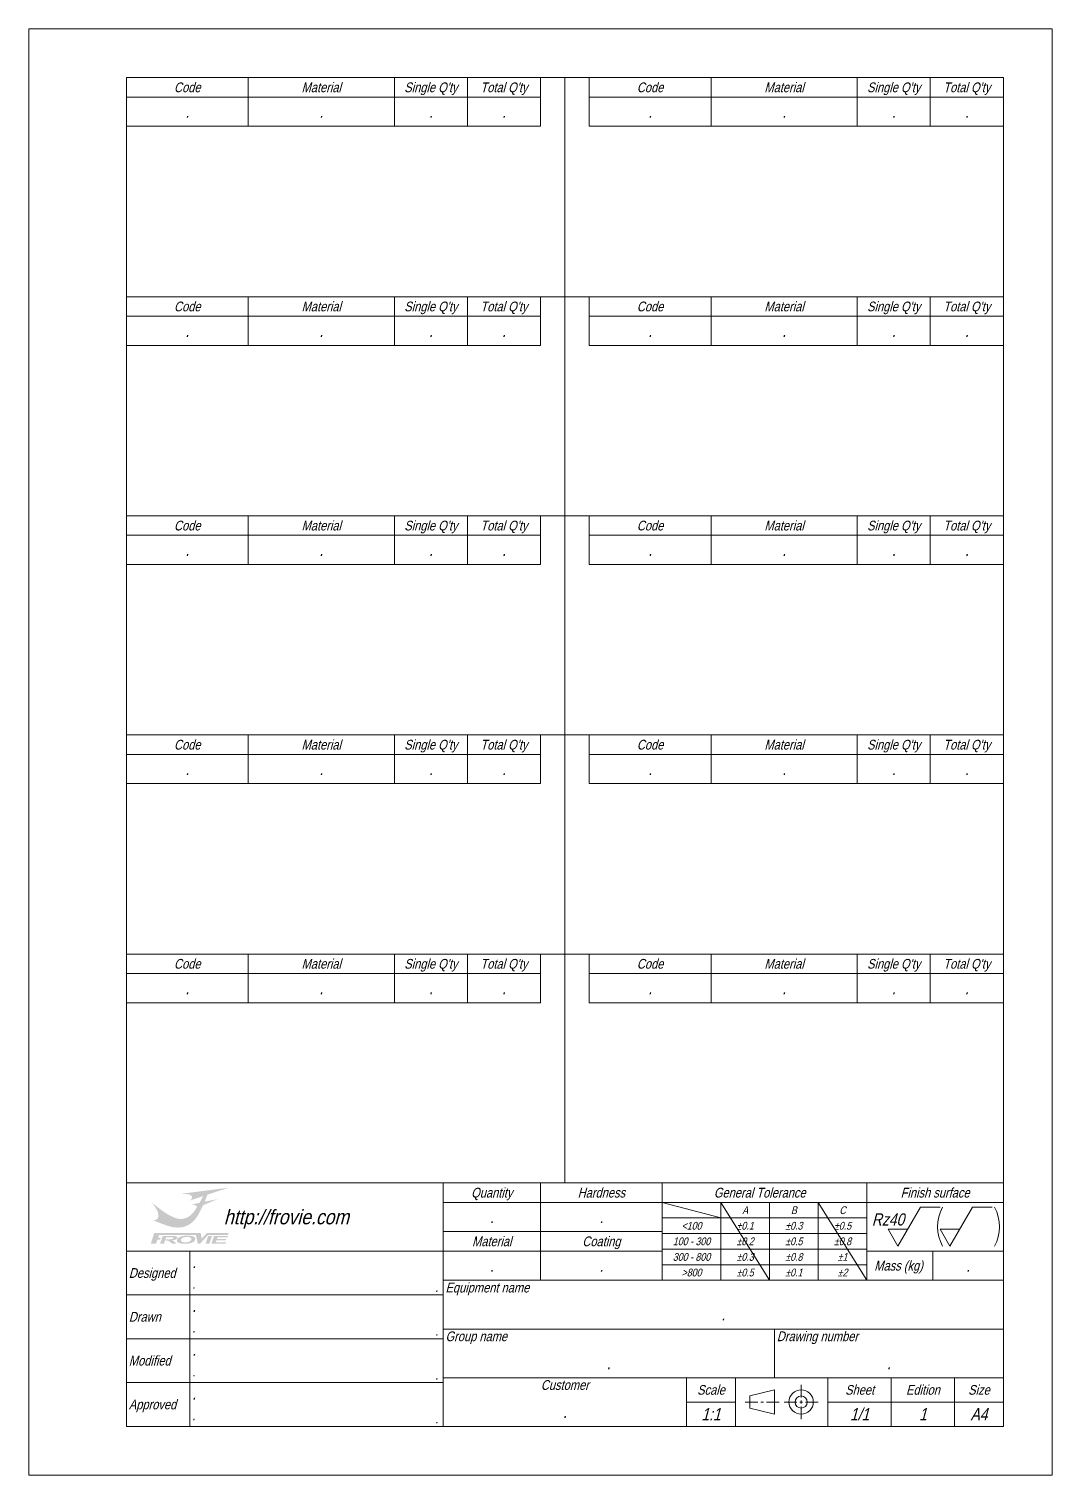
# Model space of a CAD drawing. Header units: millimetres. Extents: x 21 to 1591, y 51 to 2900.
# Drawn here: x 741.5 to 951.5, y 51.2 to 348.2 of the extents above; entities that cross this region are included whole.
import ezdxf
from ezdxf.enums import TextEntityAlignment as Align

# ---------------------------------------------------------------- set-up
doc = ezdxf.new("R2010")
doc.units = ezdxf.units.MM
doc.header["$LTSCALE"] = 0.5
doc.layers.get('0').update_dxf_attribs({"color": 9, "lineweight": 15})
doc.layers.get('Defpoints').update_dxf_attribs({"color": 9, "lineweight": 15})
doc.layers.add('Namebox', color=9, linetype='Continuous', lineweight=20)
doc.styles.add('Capital', font='vnfonth.shx', dxfattribs={"width": 0.9, "oblique": 15})
doc.styles.add('Longhand', font='vnfont.shx', dxfattribs={"width": 0.85, "oblique": 15})

# ---------------------------------------------------------------- blocks, each defined once
blk = doc.blocks.new('A$C22B54562')
at = {"linetype": 'Continuous', "lineweight": 0, "true_color": 0x0000fe}
h = blk.add_hatch(color=5, dxfattribs=at)
edge = h.paths.add_edge_path()
edge.add_spline(control_points=[(138.5, 108), (139.6, 110.7), (141, 114.5), (142.9, 119.5), (142.9, 119.5), (142.9, 119.5), (145.2, 126), (145.2, 126), (145.2, 126), (145.2, 126), (200, 144), (200, 144), (200, 144), (200, 144), (78.3, 128.4), (78.3, 128.4), (78.3, 128.4), (78.3, 128.4), (84.4, 128.1), (84.4, 128.1), (84.4, 128.1), (89.1, 127.8), (92.8, 127.5), (95.6, 127), (95.6, 127), (101, 126.3), (104.3, 124.2), (105.5, 120.6), (105.5, 120.6), (106.4, 118.1), (105.6, 115.7), (103, 113.3), (103, 113.3), (102.2, 112.6), (101.3, 112), (100.3, 111.3), (100.3, 111.3), (100.3, 111.3), (99, 110.7), (99, 110.7), (99, 110.7), (99, 110.7), (134.8, 122.5), (134.8, 122.5), (134.8, 122.5), (134.8, 122.5), (125.3, 105.2), (125.3, 105.2), (125.3, 105.2), (125.3, 105.2), (105.3, 100.9), (105.3, 100.9), (105.3, 100.9), (109.9, 100.8), (113.5, 99.7), (116.1, 97.5), (116.1, 97.5), (117.5, 96.4), (118.3, 95.4), (118.6, 94.3), (118.6, 94.3), (114.9, 86.9), (109.9, 80.5), (103.9, 75), (103.9, 75), (100.9, 72.2), (98.2, 70.2), (96, 68.9), (96, 68.9), (93.4, 67.2), (90, 65.9), (85.9, 64.9), (85.9, 64.9), (77.5, 62.9), (69.5, 63.5), (61.7, 66.7), (61.7, 66.7), (53.9, 69.9), (46.3, 73.8), (38.8, 78.5), (38.8, 78.5), (38.8, 78.5), (30, 84.6), (30, 84.6), (30, 84.6), (16.3, 94.7), (6.5, 102.6), (0.7, 108.2), (0.7, 108.2), (4.1, 104.7), (7.5, 100.4), (10.8, 95.1), (10.8, 95.1), (13.1, 91.5), (14.8, 88.6), (15.8, 86.4), (15.8, 86.4), (17.3, 83.1), (18.2, 80.7), (18.6, 79.4), (18.6, 79.4), (19.9, 75), (19.9, 71.1), (18.9, 67.6), (18.9, 67.6), (17.8, 64.1), (15.2, 61.9), (11, 60.9), (11, 60.9), (9.7, 60.6), (8.3, 60.5), (6.9, 60.5), (6.9, 60.5), (6.9, 60.5), (5, 60.6), (5, 60.6), (5, 60.6), (5, 60.6), (29.6, 51.1), (29.6, 51.1), (29.6, 51.1), (36.9, 48.3), (43.4, 46.1), (49.2, 44.5), (49.2, 44.5), (53.7, 43.3), (57.7, 42.5), (61.4, 42.2), (61.4, 42.2), (64, 41.9), (67.4, 41.7), (71.4, 41.7), (71.4, 41.7), (77.3, 41.7), (83.6, 42.9), (90.3, 45.5), (90.3, 45.5), (95.5, 47.5), (100.3, 50.2), (104.6, 53.6), (104.6, 53.6), (107.9, 55.9), (111.3, 59.6), (115, 64.5), (115, 64.5), (117.3, 67.6), (119.5, 70.7), (121.5, 74.1), (121.5, 74.1), (123.1, 76.6), (127.4, 84.9), (134.4, 99), (134.4, 99), (134.4, 99), (171.1, 114.7), (171.1, 114.7), (171.1, 114.7), (171.1, 114.7), (138.5, 108), (138.5, 108)], knot_values=[0, 0, 0, 0, 0.025, 0.025, 0.025, 0.025, 0.05, 0.05, 0.05, 0.05, 0.075, 0.075, 0.075, 0.075, 0.1, 0.1, 0.1, 0.1, 0.125, 0.125, 0.125, 0.125, 0.15, 0.15, 0.15, 0.15, 0.175, 0.175, 0.175, 0.175, 0.2, 0.2, 0.2, 0.2, 0.225, 0.225, 0.225, 0.225, 0.25, 0.25, 0.25, 0.25, 0.275, 0.275, 0.275, 0.275, 0.3, 0.3, 0.3, 0.3, 0.325, 0.325, 0.325, 0.325, 0.35, 0.35, 0.35, 0.35, 0.375, 0.375, 0.375, 0.375, 0.4, 0.4, 0.4, 0.4, 0.425, 0.425, 0.425, 0.425, 0.45, 0.45, 0.45, 0.45, 0.475, 0.475, 0.475, 0.475, 0.5, 0.5, 0.5, 0.5, 0.525, 0.525, 0.525, 0.525, 0.55, 0.55, 0.55, 0.55, 0.575, 0.575, 0.575, 0.575, 0.6, 0.6, 0.6, 0.6, 0.625, 0.625, 0.625, 0.625, 0.65, 0.65, 0.65, 0.65, 0.675, 0.675, 0.675, 0.675, 0.7, 0.7, 0.7, 0.7, 0.725, 0.725, 0.725, 0.725, 0.75, 0.75, 0.75, 0.75, 0.775, 0.775, 0.775, 0.775, 0.8, 0.8, 0.8, 0.8, 0.825, 0.825, 0.825, 0.825, 0.85, 0.85, 0.85, 0.85, 0.875, 0.875, 0.875, 0.875, 0.9, 0.9, 0.9, 0.9, 0.925, 0.925, 0.925, 0.925, 0.95, 0.95, 0.95, 0.95, 0.975, 0.975, 0.975, 0.975, 1, 1, 1, 1], degree=3, periodic=0)
at = {"linetype": 'Continuous', "lineweight": 0, "true_color": 0xfe0000}
h = blk.add_hatch(color=1, dxfattribs=at)
edge = h.paths.add_edge_path()
edge.add_spline(control_points=[(138.7, 115.8), (138.7, 115.8), (143.5, 128), (143.5, 128), (143.5, 128), (143.5, 128), (173, 137.7), (173, 137.7), (173, 137.7), (173, 137.7), (99.9, 128.4), (99.9, 128.4), (99.9, 128.4), (104.6, 126.7), (107.3, 124.2), (108.1, 120.9), (108.1, 120.9), (108.5, 119.2), (108.3, 117.5), (107.7, 116), (107.7, 116), (128.5, 122.9), (139, 126.4), (139, 126.5), (139, 126.5), (134.8, 117.7), (129.7, 108.1), (123.8, 97.8), (123.8, 97.8), (117.8, 87.5), (113.3, 80.5), (110.2, 76.9), (110.2, 76.9), (106.3, 72.1), (101.4, 68.3), (95.7, 65.4), (95.7, 65.4), (88, 61.4), (79.9, 59.8), (71.3, 60.5), (71.3, 60.5), (63.3, 61.2), (52, 66), (37.5, 74.8), (37.5, 74.8), (33.1, 77.6), (28.5, 80.5), (23.8, 83.8), (23.8, 83.8), (23.8, 83.8), (18.3, 87.8), (18.3, 87.8), (18.3, 87.8), (18.3, 87.8), (20.8, 81.8), (20.8, 81.8), (20.8, 81.8), (22.4, 77.3), (23.2, 73.6), (23.1, 70.6), (23.1, 70.6), (23, 68.1), (22.1, 65.4), (20.2, 62.8), (20.2, 62.8), (19.3, 61.5), (18.4, 60.5), (17.5, 59.8), (17.5, 59.8), (17.5, 59.8), (19.9, 58.7), (19.9, 58.7), (19.9, 58.7), (22.7, 57.5), (27.1, 55.7), (33, 53.5), (33, 53.5), (38, 51.6), (41.5, 50.3), (43.2, 49.7), (43.2, 49.7), (46.6, 48.4), (49.8, 47.5), (52.9, 46.8), (52.9, 46.8), (60, 45.1), (66.6, 44.4), (72.7, 44.6), (72.7, 44.6), (85.6, 45.2), (96.8, 50.1), (106.3, 59.3), (106.3, 59.3), (112.8, 65.7), (119.4, 75.3), (126.1, 88.4), (126.1, 88.4), (130.5, 96.9), (134.7, 106), (138.7, 115.8)], knot_values=[0, 0, 0, 0, 0.04, 0.04, 0.04, 0.04, 0.08, 0.08, 0.08, 0.08, 0.12, 0.12, 0.12, 0.12, 0.16, 0.16, 0.16, 0.16, 0.2, 0.2, 0.2, 0.2, 0.24, 0.24, 0.24, 0.24, 0.28, 0.28, 0.28, 0.28, 0.32, 0.32, 0.32, 0.32, 0.36, 0.36, 0.36, 0.36, 0.4, 0.4, 0.4, 0.4, 0.44, 0.44, 0.44, 0.44, 0.48, 0.48, 0.48, 0.48, 0.52, 0.52, 0.52, 0.52, 0.56, 0.56, 0.56, 0.56, 0.6, 0.6, 0.6, 0.6, 0.64, 0.64, 0.64, 0.64, 0.68, 0.68, 0.68, 0.68, 0.72, 0.72, 0.72, 0.72, 0.76, 0.76, 0.76, 0.76, 0.8, 0.8, 0.8, 0.8, 0.84, 0.84, 0.84, 0.84, 0.88, 0.88, 0.88, 0.88, 0.92, 0.92, 0.92, 0.92, 0.96, 0.96, 0.96, 0.96, 1, 1, 1, 1], degree=3, periodic=0)
edge = h.paths.add_edge_path(flags=17)
edge.add_spline(control_points=[(120, 96.3), (120, 96.3), (123.8, 102.9), (123.8, 102.9), (123.8, 102.9), (123.8, 102.9), (113.9, 100.9), (113.9, 100.9), (113.9, 100.9), (116.2, 100.3), (117.9, 99.4), (119, 98.1), (119, 98.1), (119.5, 97.5), (119.9, 96.9), (120, 96.3)], knot_values=[0, 0, 0, 0, 0.25, 0.25, 0.25, 0.25, 0.5, 0.5, 0.5, 0.5, 0.75, 0.75, 0.75, 0.75, 1, 1, 1, 1], degree=3, periodic=0)
edge = h.paths.add_edge_path(flags=17)
edge.add_spline(control_points=[(137.4, 105.8), (137.4, 105.8), (152.1, 108.9), (152.1, 108.9), (152.1, 108.9), (152.1, 108.9), (135.7, 101.9), (135.7, 101.9), (135.7, 101.9), (135.7, 101.9), (137.4, 105.8), (137.4, 105.8)], knot_values=[0, 0, 0, 0, 0.333333, 0.333333, 0.333333, 0.333333, 0.666667, 0.666667, 0.666667, 0.666667, 1, 1, 1, 1], degree=3, periodic=0)
at = {"linetype": 'Continuous', "lineweight": 0, "true_color": 0x0000fe}
h = blk.add_hatch(color=5, dxfattribs=at)
edge = h.paths.add_edge_path()
edge.add_spline(control_points=[(198.1, 22.5), (198.1, 22.5), (199.9, 27.8), (199.9, 27.8), (199.9, 27.8), (199.9, 27.8), (144.1, 27.8), (144.1, 27.8), (144.1, 27.8), (144.1, 27.8), (131, 13.4), (131, 13.4), (131, 13.4), (131, 13.4), (127.9, 27.8), (127.9, 27.8), (127.9, 27.8), (127.9, 27.8), (9.2, 27.8), (9.2, 27.8), (9.2, 27.8), (9.2, 27.8), (0, 0), (0, 0), (0, 0), (0, 0), (13.5, 0), (13.5, 0), (13.5, 0), (13.5, 0), (16.9, 10.3), (16.9, 10.3), (16.9, 10.3), (16.9, 10.3), (23.9, 10.3), (23.9, 10.3), (23.9, 10.3), (23.9, 10.3), (25.9, 16), (25.9, 16), (25.9, 16), (25.9, 16), (18.9, 16), (18.9, 16), (18.9, 16), (18.9, 16), (21, 22.4), (21, 22.4), (21, 22.4), (21, 22.4), (116.1, 22.3), (116.1, 22.3), (116.1, 22.3), (116.1, 22.3), (120.8, 0), (120.8, 0), (120.8, 0), (120.8, 0), (126.5, 0), (126.5, 0), (126.5, 0), (126.5, 0), (146.8, 22.4), (146.8, 22.4), (146.8, 22.4), (146.8, 22.4), (198.1, 22.5), (198.1, 22.5)], knot_values=[0, 0, 0, 0, 0.058824, 0.058824, 0.058824, 0.058824, 0.117647, 0.117647, 0.117647, 0.117647, 0.176471, 0.176471, 0.176471, 0.176471, 0.235294, 0.235294, 0.235294, 0.235294, 0.294118, 0.294118, 0.294118, 0.294118, 0.352941, 0.352941, 0.352941, 0.352941, 0.411765, 0.411765, 0.411765, 0.411765, 0.470588, 0.470588, 0.470588, 0.470588, 0.529412, 0.529412, 0.529412, 0.529412, 0.588235, 0.588235, 0.588235, 0.588235, 0.647059, 0.647059, 0.647059, 0.647059, 0.705882, 0.705882, 0.705882, 0.705882, 0.764706, 0.764706, 0.764706, 0.764706, 0.823529, 0.823529, 0.823529, 0.823529, 0.882353, 0.882353, 0.882353, 0.882353, 0.941176, 0.941176, 0.941176, 0.941176, 1, 1, 1, 1], degree=3, periodic=0)
at = {"linetype": 'Continuous', "lineweight": 0, "true_color": 0xfe0000}
h = blk.add_hatch(color=1, dxfattribs=at)
edge = h.paths.add_edge_path()
edge.add_spline(control_points=[(23.9, 0), (23.9, 0), (30.8, 20.3), (30.8, 20.3), (30.8, 20.3), (30.8, 20.3), (51.1, 20.3), (51.1, 20.3), (51.1, 20.3), (56.2, 20.3), (59.9, 20.2), (62, 19.8), (62, 19.8), (64.2, 19.4), (65.9, 18.8), (67, 17.9), (67, 17.9), (68, 16.9), (68.4, 15.8), (68, 14.6), (68, 14.6), (67.5, 13.1), (66, 11.9), (63.5, 10.9), (63.5, 10.9), (61.1, 9.9), (57.7, 9.2), (53.4, 9), (53.4, 9), (55.3, 8.5), (56.9, 7.9), (58, 7.3), (58, 7.3), (59.2, 6.7), (60.6, 5.6), (62.4, 4), (62.4, 4), (62.4, 4), (66.9, 0), (66.9, 0), (66.9, 0), (66.9, 0), (55.4, 0), (55.4, 0), (55.4, 0), (55.4, 0), (49.9, 4.4), (49.9, 4.4), (49.9, 4.4), (47.9, 6), (46.6, 7), (45.8, 7.4), (45.8, 7.4), (45, 7.8), (44.1, 8.1), (43.2, 8.3), (43.2, 8.3), (42.2, 8.4), (40.6, 8.5), (38.4, 8.5), (38.4, 8.5), (38.4, 8.5), (36.4, 8.5), (36.4, 8.5), (36.4, 8.5), (36.4, 8.5), (33.6, 0), (33.6, 0), (33.6, 0), (33.6, 0), (23.9, 0), (23.9, 0)], knot_values=[0, 0, 0, 0, 0.055556, 0.055556, 0.055556, 0.055556, 0.111111, 0.111111, 0.111111, 0.111111, 0.166667, 0.166667, 0.166667, 0.166667, 0.222222, 0.222222, 0.222222, 0.222222, 0.277778, 0.277778, 0.277778, 0.277778, 0.333333, 0.333333, 0.333333, 0.333333, 0.388889, 0.388889, 0.388889, 0.388889, 0.444444, 0.444444, 0.444444, 0.444444, 0.5, 0.5, 0.5, 0.5, 0.555556, 0.555556, 0.555556, 0.555556, 0.611111, 0.611111, 0.611111, 0.611111, 0.666667, 0.666667, 0.666667, 0.666667, 0.722222, 0.722222, 0.722222, 0.722222, 0.777778, 0.777778, 0.777778, 0.777778, 0.833333, 0.833333, 0.833333, 0.833333, 0.888889, 0.888889, 0.888889, 0.888889, 0.944444, 0.944444, 0.944444, 0.944444, 1, 1, 1, 1], degree=3, periodic=0)
edge = h.paths.add_edge_path(flags=16)
edge.add_spline(control_points=[(37.5, 11.7), (37.5, 11.7), (44.7, 11.7), (44.7, 11.7), (44.7, 11.7), (49.3, 11.7), (52.2, 11.8), (53.4, 12), (53.4, 12), (54.6, 12.2), (55.6, 12.4), (56.4, 12.9), (56.4, 12.9), (57.2, 13.3), (57.7, 13.8), (57.9, 14.4), (57.9, 14.4), (58.2, 15.1), (57.9, 15.6), (57.2, 16), (57.2, 16), (56.5, 16.5), (55.4, 16.7), (53.8, 16.8), (53.8, 16.8), (53.1, 16.9), (50.7, 16.9), (46.8, 16.9), (46.8, 16.9), (46.8, 16.9), (39.3, 16.9), (39.3, 16.9), (39.3, 16.9), (39.3, 16.9), (37.5, 11.7), (37.5, 11.7)], knot_values=[0, 0, 0, 0, 0.111111, 0.111111, 0.111111, 0.111111, 0.222222, 0.222222, 0.222222, 0.222222, 0.333333, 0.333333, 0.333333, 0.333333, 0.444444, 0.444444, 0.444444, 0.444444, 0.555556, 0.555556, 0.555556, 0.555556, 0.666667, 0.666667, 0.666667, 0.666667, 0.777778, 0.777778, 0.777778, 0.777778, 0.888889, 0.888889, 0.888889, 0.888889, 1, 1, 1, 1], degree=3, periodic=0)
edge = h.paths.add_edge_path()
edge.add_spline(control_points=[(67.5, 10.4), (68.2, 12.5), (69.5, 14.2), (71.4, 15.6), (71.4, 15.6), (72.9, 16.7), (74.7, 17.6), (76.8, 18.4), (76.8, 18.4), (79, 19.2), (81.2, 19.8), (83.6, 20.2), (83.6, 20.2), (86.8, 20.8), (90.3, 21), (94.2, 21), (94.2, 21), (101.3, 21), (106.6, 20.1), (110.2, 18.3), (110.2, 18.3), (113.8, 16.4), (115, 13.8), (113.9, 10.5), (113.9, 10.5), (112.8, 7.2), (109.9, 4.6), (105, 2.8), (105, 2.8), (100.2, 0.9), (94.3, 0), (87.3, 0), (87.3, 0), (80.2, 0), (74.8, 0.9), (71.2, 2.8), (71.2, 2.8), (67.6, 4.6), (66.4, 7.2), (67.5, 10.4)], knot_values=[0, 0, 0, 0, 0.1, 0.1, 0.1, 0.1, 0.2, 0.2, 0.2, 0.2, 0.3, 0.3, 0.3, 0.3, 0.4, 0.4, 0.4, 0.4, 0.5, 0.5, 0.5, 0.5, 0.6, 0.6, 0.6, 0.6, 0.7, 0.7, 0.7, 0.7, 0.8, 0.8, 0.8, 0.8, 0.9, 0.9, 0.9, 0.9, 1, 1, 1, 1], degree=3, periodic=0)
edge = h.paths.add_edge_path(flags=16)
edge.add_spline(control_points=[(77.5, 10.5), (76.7, 8.2), (77.4, 6.5), (79.5, 5.3), (79.5, 5.3), (81.6, 4.1), (84.6, 3.5), (88.4, 3.5), (88.4, 3.5), (92.3, 3.5), (95.6, 4.1), (98.5, 5.3), (98.5, 5.3), (101.3, 6.5), (103.2, 8.2), (104, 10.6), (104, 10.6), (104.8, 12.9), (104.1, 14.7), (102.1, 15.8), (102.1, 15.8), (100.1, 17), (97.1, 17.5), (93.1, 17.5), (93.1, 17.5), (89.1, 17.5), (85.7, 16.9), (82.9, 15.8), (82.9, 15.8), (80.1, 14.6), (78.3, 12.9), (77.5, 10.5)], knot_values=[0, 0, 0, 0, 0.125, 0.125, 0.125, 0.125, 0.25, 0.25, 0.25, 0.25, 0.375, 0.375, 0.375, 0.375, 0.5, 0.5, 0.5, 0.5, 0.625, 0.625, 0.625, 0.625, 0.75, 0.75, 0.75, 0.75, 0.875, 0.875, 0.875, 0.875, 1, 1, 1, 1], degree=3, periodic=0)
edge = h.paths.add_edge_path()
edge.add_spline(control_points=[(140.7, 0), (140.7, 0), (147.6, 20.4), (147.6, 20.4), (147.6, 20.4), (147.6, 20.4), (157.2, 20.4), (157.2, 20.4), (157.2, 20.4), (157.2, 20.4), (150.4, 0), (150.4, 0), (150.4, 0), (150.4, 0), (140.7, 0), (140.7, 0)], knot_values=[0, 0, 0, 0, 0.25, 0.25, 0.25, 0.25, 0.5, 0.5, 0.5, 0.5, 0.75, 0.75, 0.75, 0.75, 1, 1, 1, 1], degree=3, periodic=0)
edge = h.paths.add_edge_path()
edge.add_spline(control_points=[(155.8, 0), (155.8, 0), (162.7, 20.3), (162.7, 20.3), (162.7, 20.3), (162.7, 20.3), (198.1, 20.3), (198.1, 20.3), (198.1, 20.3), (198.1, 20.3), (197, 16.9), (197, 16.9), (197, 16.9), (197, 16.9), (171.2, 16.9), (171.2, 16.9), (171.2, 16.9), (171.2, 16.9), (169.7, 12.4), (169.7, 12.4), (169.7, 12.4), (169.7, 12.4), (193.7, 12.4), (193.7, 12.4), (193.7, 12.4), (193.7, 12.4), (192.5, 9), (192.5, 9), (192.5, 9), (192.5, 9), (168.5, 9), (168.5, 9), (168.5, 9), (168.5, 9), (166.6, 3.4), (166.6, 3.4), (166.6, 3.4), (166.6, 3.4), (193.4, 3.4), (193.4, 3.4), (193.4, 3.4), (193.4, 3.4), (192.2, 0), (192.2, 0), (192.2, 0), (192.2, 0), (155.8, 0), (155.8, 0)], knot_values=[0, 0, 0, 0, 0.083333, 0.083333, 0.083333, 0.083333, 0.166667, 0.166667, 0.166667, 0.166667, 0.25, 0.25, 0.25, 0.25, 0.333333, 0.333333, 0.333333, 0.333333, 0.416667, 0.416667, 0.416667, 0.416667, 0.5, 0.5, 0.5, 0.5, 0.583333, 0.583333, 0.583333, 0.583333, 0.666667, 0.666667, 0.666667, 0.666667, 0.75, 0.75, 0.75, 0.75, 0.833333, 0.833333, 0.833333, 0.833333, 0.916667, 0.916667, 0.916667, 0.916667, 1, 1, 1, 1], degree=3, periodic=0)

msp = doc.modelspace()

# ---------------------------------------------------------------- linework, layer by layer
at = {"color": 5, "ltscale": 0.5}
for p, q in [((786.4927, 338.2231), (786.4927, 328.2231)), ((816.4927, 338.2231), (816.4927, 328.2231)), ((831.4927, 338.2231), (831.4927, 328.2231)), ((881.4927, 338.2231), (881.4927, 328.2231)), ((911.4927, 338.2231), (911.4927, 328.2231)), ((926.4927, 338.2231), (926.4927, 328.2231)), ((846.4927, 334.2231), (761.4927, 334.2231)), ((941.4927, 334.2231), (856.4927, 334.2231)), ((786.4927, 293.2231), (786.4927, 283.2231)), ((816.4927, 293.2231), (816.4927, 283.2231)), ((831.4927, 293.2231), (831.4927, 283.2231)), ((881.4927, 293.2231), (881.4927, 283.2231)), ((911.4927, 293.2231), (911.4927, 283.2231)), ((926.4927, 293.2231), (926.4927, 283.2231)), ((846.4927, 289.2231), (761.4927, 289.2231)), ((941.4927, 289.2231), (856.4927, 289.2231)), ((786.4927, 248.2231), (786.4927, 238.2231)), ((816.4927, 248.2231), (816.4927, 238.2231)), ((831.4927, 248.2231), (831.4927, 238.2231)), ((881.4927, 248.2231), (881.4927, 238.2231)), ((911.4927, 248.2231), (911.4927, 238.2231)), ((926.4927, 248.2231), (926.4927, 238.2231)), ((846.4927, 244.2231), (761.4927, 244.2231)), ((941.4927, 244.2231), (856.4927, 244.2231)), ((786.4927, 203.2231), (786.4927, 193.2231)), ((816.4927, 203.2231), (816.4927, 193.2231)), ((831.4927, 203.2231), (831.4927, 193.2231)), ((881.4927, 203.2231), (881.4927, 193.2231)), ((911.4927, 203.2231), (911.4927, 193.2231)), ((926.4927, 203.2231), (926.4927, 193.2231)), ((846.4927, 199.2231), (761.4927, 199.2231)), ((941.4927, 199.2231), (856.4927, 199.2231)), ((786.4927, 158.2231), (786.4927, 148.2231)), ((816.4927, 158.2231), (816.4927, 148.2231)), ((831.4927, 158.2231), (831.4927, 148.2231)), ((881.4927, 158.2231), (881.4927, 148.2231)), ((911.4927, 158.2231), (911.4927, 148.2231)), ((926.4927, 158.2231), (926.4927, 148.2231)), ((846.4927, 154.2231), (761.4927, 154.2231)), ((941.4927, 154.2231), (856.4927, 154.2231))]:
    msp.add_line(p, q, dxfattribs=at)
at = {"ltscale": 0.5}
for p, q in [((851.4927, 338.2231), (851.4927, 111.2231)), ((941.4927, 293.2231), (761.4927, 293.2231)), ((941.4927, 248.2231), (761.4927, 248.2231)), ((941.4927, 203.2231), (761.4927, 203.2231)), ((941.4927, 158.2231), (761.4927, 158.2231))]:
    msp.add_line(p, q, dxfattribs=at)
at = {"color": 7, "ltscale": 5}
msp.add_lwpolyline([(761.4927, 61.2231), (941.4927, 61.2231), (941.4927, 338.2231), (761.4927, 338.2231)], close=True, dxfattribs=at)
at = {"ltscale": 0.5}
for points in [[(761.4927, 338.2231), (846.4927, 338.2231), (846.4927, 328.2231), (761.4927, 328.2231)], [(856.4927, 338.2231), (941.4927, 338.2231), (941.4927, 328.2231), (856.4927, 328.2231)], [(761.4927, 293.2231), (846.4927, 293.2231), (846.4927, 283.2231), (761.4927, 283.2231)], [(856.4927, 293.2231), (941.4927, 293.2231), (941.4927, 283.2231), (856.4927, 283.2231)], [(761.4927, 248.2231), (846.4927, 248.2231), (846.4927, 238.2231), (761.4927, 238.2231)], [(856.4927, 248.2231), (941.4927, 248.2231), (941.4927, 238.2231), (856.4927, 238.2231)], [(761.4927, 203.2231), (846.4927, 203.2231), (846.4927, 193.2231), (761.4927, 193.2231)], [(856.4927, 203.2231), (941.4927, 203.2231), (941.4927, 193.2231), (856.4927, 193.2231)], [(761.4927, 158.2231), (846.4927, 158.2231), (846.4927, 148.2231), (761.4927, 148.2231)], [(856.4927, 158.2231), (941.4927, 158.2231), (941.4927, 148.2231), (856.4927, 148.2231)]]:
    msp.add_lwpolyline(points, close=True, dxfattribs=at)
at = {"layer": 'Defpoints', "ltscale": 0.5}
msp.add_lwpolyline([(951.4927, 51.2231), (951.4927, 348.2231), (741.4927, 348.2231), (741.4927, 51.2231)], close=True, dxfattribs=at)
at = {"layer": 'Namebox', "color": 7}
for p, q in [((826.4927, 61.2231), (826.4927, 111.2231)), ((846.4927, 91.2231), (846.4927, 111.2231)), ((871.4927, 91.2231), (871.4927, 111.2231)), ((913.4927, 91.2231), (913.4927, 111.2231)), ((826.4927, 101.2231), (871.4927, 101.2231)), ((761.4927, 97.2231), (826.4927, 97.2231)), ((913.4927, 97.2231), (941.4927, 97.2231)), ((941.4927, 91.2231), (826.4927, 91.2231)), ((941.4927, 71.2231), (826.4927, 71.2231)), ((876.4927, 71.2231), (876.4927, 61.2231)), ((886.4927, 71.2231), (886.4927, 61.2231)), ((905.4927, 71.2231), (905.4927, 61.2231)), ((918.4927, 71.2231), (918.4927, 61.2231)), ((931.4927, 71.2231), (931.4927, 61.2231))]:
    msp.add_line(p, q, dxfattribs=at)
at = {"layer": 'Namebox', "color": 5}
for p, q in [((826.4927, 107.2231), (941.4927, 107.2231)), ((871.4927, 107.2231), (883.4927, 104.0231)), ((883.4927, 91.2231), (883.4927, 107.2231)), ((883.4927, 107.2231), (893.4927, 91.2231)), ((893.4927, 91.2231), (893.4927, 107.2231)), ((903.4927, 91.2231), (903.4927, 107.2231)), ((903.4927, 107.2231), (913.4927, 91.2231)), ((871.4927, 104.0231), (913.4927, 104.0231)), ((871.4927, 100.8231), (913.4927, 100.8231)), ((774.4927, 97.2231), (774.4927, 61.2231)), ((826.4927, 97.2231), (871.4927, 97.2231)), ((871.4927, 97.6231), (913.4927, 97.6231)), ((926.9927, 91.2231), (926.9927, 97.2231)), ((871.4927, 94.4231), (913.4927, 94.4231)), ((761.4927, 88.2231), (826.4927, 88.2231)), ((941.4927, 81.2231), (826.4927, 81.2231)), ((894.4927, 71.2231), (894.4927, 81.2231)), ((761.4927, 79.2231), (826.4927, 79.2231)), ((761.4927, 70.2231), (826.4927, 70.2231)), ((876.4927, 66.2231), (886.4927, 66.2231)), ((905.4927, 66.2231), (941.4927, 66.2231))]:
    msp.add_line(p, q, dxfattribs=at)
at = {"layer": 'Namebox'}
for p, q in [((889.4927, 67.4731), (894.4927, 68.7231)), ((894.4927, 63.7231), (894.4927, 68.7231)), ((889.4927, 64.9731), (889.4927, 67.4731)), ((889.4927, 64.9731), (894.4927, 63.7231))]:
    msp.add_line(p, q, dxfattribs=at)
at = {"layer": 'Namebox', "color": 1}
for p, q in [((899.9927, 67.1231), (899.9927, 69.7231)), ((888.4927, 66.2231), (891.0927, 66.2231)), ((891.6927, 66.2231), (892.2927, 66.2231)), ((892.8927, 66.2231), (895.4927, 66.2231)), ((896.4927, 66.2231), (899.0927, 66.2231)), ((899.6927, 66.2231), (900.2927, 66.2231)), ((899.9927, 65.9231), (899.9927, 66.5231)), ((900.8927, 66.2231), (903.4927, 66.2231)), ((899.9927, 62.7231), (899.9927, 65.3231))]:
    msp.add_line(p, q, dxfattribs=at)
at = {"layer": 'Namebox', "color": 7, "ltscale": 0.5}
msp.add_lwpolyline([(761.4927, 111.2231), (941.4927, 111.2231), (941.4927, 61.2231), (761.4927, 61.2231)], close=True, dxfattribs=at)
at = {"layer": 'Namebox', "color": 10, "ltscale": 10}
for points in [[(928.5013, 106.2231), (924.4599, 106.2231), (919.8411, 98.2231), (917.8204, 101.7231), (921.8618, 101.7231)], [(939.197, 106.2231), (935.1556, 106.2231), (930.5368, 98.2231), (928.5161, 101.7231), (932.5575, 101.7231)]]:
    msp.add_lwpolyline(points, dxfattribs=at)
at = {"layer": 'Namebox'}
for radius in [2.5, 1.25]:
    msp.add_circle((899.9927, 66.2231), radius, dxfattribs=at)
at = {"layer": 'Namebox', "color": 10, "ltscale": 10}
for centre, start, end in [((936.5013, 102.2231), 151.927513, 208.072487), ((932.197, 102.2231), 331.927513, 28.072487)]:
    msp.add_arc(centre, 8.5, start, end, dxfattribs=at)

# ---------------------------------------------------------------- block references
at = {"layer": 'Namebox', "linetype": 'Continuous', "lineweight": 0, "xscale": 0.07999999999998408, "yscale": 0.07999999999998408, "zscale": 0.07999999999998408}
msp.add_blockref('A$C22B54562', (766.4927, 98.7231), dxfattribs=at)

# ---------------------------------------------------------------- texts
at = {"layer": 'Namebox', "color": 4, "style": 'Longhand', "oblique": 15, "width": 0.85}
for s, p in [('Code', (773.9927, 336.2231)), ('Material', (801.4927, 336.2231)), ("Single Q'ty", (823.9927, 336.2231)), ("Total Q'ty", (838.9927, 336.2231)), ('Code', (868.9927, 336.2231)), ('Material', (896.4927, 336.2231)), ("Single Q'ty", (918.9927, 336.2231)), ("Total Q'ty", (933.9927, 336.2231)), ('Code', (773.9927, 291.2231)), ('Material', (801.4927, 291.2231)), ("Single Q'ty", (823.9927, 291.2231)), ("Total Q'ty", (838.9927, 291.2231)), ('Code', (868.9927, 291.2231)), ('Material', (896.4927, 291.2231)), ("Single Q'ty", (918.9927, 291.2231)), ("Total Q'ty", (933.9927, 291.2231)), ('Code', (773.9927, 246.2231)), ('Material', (801.4927, 246.2231)), ("Single Q'ty", (823.9927, 246.2231)), ("Total Q'ty", (838.9927, 246.2231)), ('Code', (868.9927, 246.2231)), ('Material', (896.4927, 246.2231)), ("Single Q'ty", (918.9927, 246.2231)), ("Total Q'ty", (933.9927, 246.2231)), ('Code', (773.9927, 201.2231)), ('Material', (801.4927, 201.2231)), ("Single Q'ty", (823.9927, 201.2231)), ("Total Q'ty", (838.9927, 201.2231)), ('Code', (868.9927, 201.2231)), ('Material', (896.4927, 201.2231)), ("Single Q'ty", (918.9927, 201.2231)), ("Total Q'ty", (933.9927, 201.2231)), ('Code', (773.9927, 156.2231)), ('Material', (801.4927, 156.2231)), ("Single Q'ty", (823.9927, 156.2231)), ("Total Q'ty", (838.9927, 156.2231)), ('Code', (868.9927, 156.2231)), ('Material', (896.4927, 156.2231)), ("Single Q'ty", (918.9927, 156.2231)), ("Total Q'ty", (933.9927, 156.2231)), ('Quantity', (836.4927, 109.2231)), ('Hardness', (858.9927, 109.2231)), ('General Tolerance', (891.4927, 109.2231)), ('Finish surface', (927.4927, 109.2231)), ('Material', (836.4927, 99.2231)), ('Coating', (858.9927, 99.2231)), ('Mass (kg)', (919.9927, 94.2231)), ('Scale', (881.4927, 68.7231)), ('Sheet', (911.9927, 68.7231)), ('Edition', (924.9927, 68.7231)), ('Size', (936.4927, 68.7231))]:
    msp.add_text(s, height=2, dxfattribs=at).set_placement(p, align=Align.MIDDLE_CENTER)
at = {"layer": 'Namebox', "color": 10, "style": 'Longhand', "oblique": 15, "width": 0.85}
for s, height, p in [('.', 2.5, (773.9927, 331.2231)), ('.', 2.5, (801.4927, 331.2231)), ('.', 2.5, (823.9927, 331.2231)), ('.', 2.5, (838.9927, 331.2231)), ('.', 2.5, (868.9927, 331.2231)), ('.', 2.5, (896.4927, 331.2231)), ('.', 2.5, (918.9927, 331.2231)), ('.', 2.5, (933.9927, 331.2231)), ('.', 2.5, (773.9927, 286.2231)), ('.', 2.5, (801.4927, 286.2231)), ('.', 2.5, (823.9927, 286.2231)), ('.', 2.5, (838.9927, 286.2231)), ('.', 2.5, (868.9927, 286.2231)), ('.', 2.5, (896.4927, 286.2231)), ('.', 2.5, (918.9927, 286.2231)), ('.', 2.5, (933.9927, 286.2231)), ('.', 2.5, (773.9927, 241.2231)), ('.', 2.5, (801.4927, 241.2231)), ('.', 2.5, (823.9927, 241.2231)), ('.', 2.5, (838.9927, 241.2231)), ('.', 2.5, (868.9927, 241.2231)), ('.', 2.5, (896.4927, 241.2231)), ('.', 2.5, (918.9927, 241.2231)), ('.', 2.5, (933.9927, 241.2231)), ('.', 2.5, (773.9927, 196.2231)), ('.', 2.5, (801.4927, 196.2231)), ('.', 2.5, (823.9927, 196.2231)), ('.', 2.5, (838.9927, 196.2231)), ('.', 2.5, (868.9927, 196.2231)), ('.', 2.5, (896.4927, 196.2231)), ('.', 2.5, (918.9927, 196.2231)), ('.', 2.5, (933.9927, 196.2231)), ('.', 2.5, (773.9927, 151.2231)), ('.', 2.5, (801.4927, 151.2231)), ('.', 2.5, (823.9927, 151.2231)), ('.', 2.5, (838.9927, 151.2231)), ('.', 2.5, (868.9927, 151.2231)), ('.', 2.5, (896.4927, 151.2231)), ('.', 2.5, (918.9927, 151.2231)), ('.', 2.5, (933.9927, 151.2231)), ('A', 1.6, (888.4927, 105.6231)), ('B', 1.6, (898.4927, 105.6231)), ('C', 1.6, (908.4927, 105.6231)), ('.', 2.5, (836.4927, 104.2231)), ('.', 2.5, (858.9927, 104.2231)), ('<100', 1.6, (877.4927, 102.4231)), ('±0.1', 1.6, (888.4927, 102.4231)), ('±0.3', 1.6, (898.4927, 102.4231)), ('±0.5', 1.6, (908.4927, 102.4231)), ('100 - 300', 1.6, (877.4927, 99.2231)), ('±0.2', 1.6, (888.4927, 99.2231)), ('±0.5', 1.6, (898.4927, 99.2231)), ('±0.8', 1.6, (908.4927, 99.2231)), ('300 - 800', 1.6, (877.4927, 96.0231)), ('±0.3', 1.6, (888.4927, 96.0231)), ('±0.8', 1.6, (898.4927, 96.0231)), ('±1', 1.6, (908.4927, 96.0231)), ('.', 2.5, (836.4927, 94.2231)), ('.', 2.5, (858.9927, 94.2231)), ('>800', 1.6, (877.4927, 92.8231)), ('±0.5', 1.6, (888.4927, 92.8231)), ('±0.1', 1.6, (898.4927, 92.8231)), ('±2', 1.6, (908.4927, 92.8231)), ('.', 2.5, (934.2427, 94.2231)), ('1:1', 2.5, (881.4927, 63.7231)), ('1/1', 2.5, (911.9927, 63.7231)), ('1', 2.5, (924.9927, 63.7231)), ('A4', 2.5, (936.4927, 63.7231))]:
    msp.add_text(s, height=height, dxfattribs=at).set_placement(p, align=Align.MIDDLE_CENTER)
at = {"layer": 'Namebox', "color": 4, "style": 'Longhand', "oblique": 15}
for s, height, width, p in [('http://frovie.com', 3, 0.9, (781.4927, 104.2231)), ('Designed', 2, 0.85, (761.9927, 92.7231)), ('.', 2, 0.85, (774.9927, 90.4731)), ('Drawn', 2, 0.85, (761.9927, 83.7231)), ('.', 2, 0.85, (774.9927, 81.4731)), ('Modified', 2, 0.85, (761.9927, 74.7231)), ('.', 2, 0.85, (774.9927, 72.4731)), ('Approved', 2, 0.85, (761.9927, 65.7231)), ('.', 2, 0.85, (774.9927, 63.4731))]:
    msp.add_text(s, height=height, dxfattribs=dict(at, width=width)).set_placement(p, align=Align.MIDDLE_LEFT)
at = {"layer": 'Namebox', "color": 10, "oblique": 15, "width": 0.85}
for s, style, p in [('Rz40', 'Longhand', (917.8204, 101.7231)), ('.', 'Capital', (883.9927, 82.2231)), ('.', 'Capital', (860.4927, 72.2231)), ('.', 'Capital', (917.9927, 72.2231))]:
    msp.add_text(s, height=2.5, dxfattribs=dict(at, style=style)).set_placement(p, align=Align.BOTTOM_CENTER)
at = {"layer": 'Namebox', "color": 10, "style": 'Longhand', "oblique": 15, "width": 0.85}
for p in [(774.9927, 94.9731), (774.9927, 85.9731), (774.9927, 76.9731), (774.9927, 67.9731)]:
    msp.add_text('.', height=2.5, dxfattribs=at).set_placement(p, align=Align.MIDDLE_LEFT)
at = {"layer": 'Namebox', "color": 4, "style": 'Longhand', "oblique": 15, "width": 0.85}
for p in [(825.4927, 88.2231), (825.4927, 79.2231), (825.4927, 70.2231), (825.4927, 61.2231)]:
    msp.add_text('.', height=2, dxfattribs=at).set_placement(p, align=Align.BOTTOM_RIGHT)
for s, p in [('Equipment name', (826.9927, 90.7231)), ('Group name', (826.9927, 80.7231)), ('Drawing number', (894.9927, 80.7231))]:
    msp.add_text(s, height=2, dxfattribs=at).set_placement(p, align=Align.TOP_LEFT)
msp.add_text('Customer', height=2, dxfattribs=at).set_placement((851.4927, 70.7231), align=Align.TOP_CENTER)
at = {"layer": 'Namebox', "color": 6, "style": 'Capital', "oblique": 15, "width": 0.85}
msp.add_text('.', height=2.5, dxfattribs=at).set_placement((851.4927, 62.2231), align=Align.BOTTOM_CENTER)

doc.saveas('drawing.dxf')
